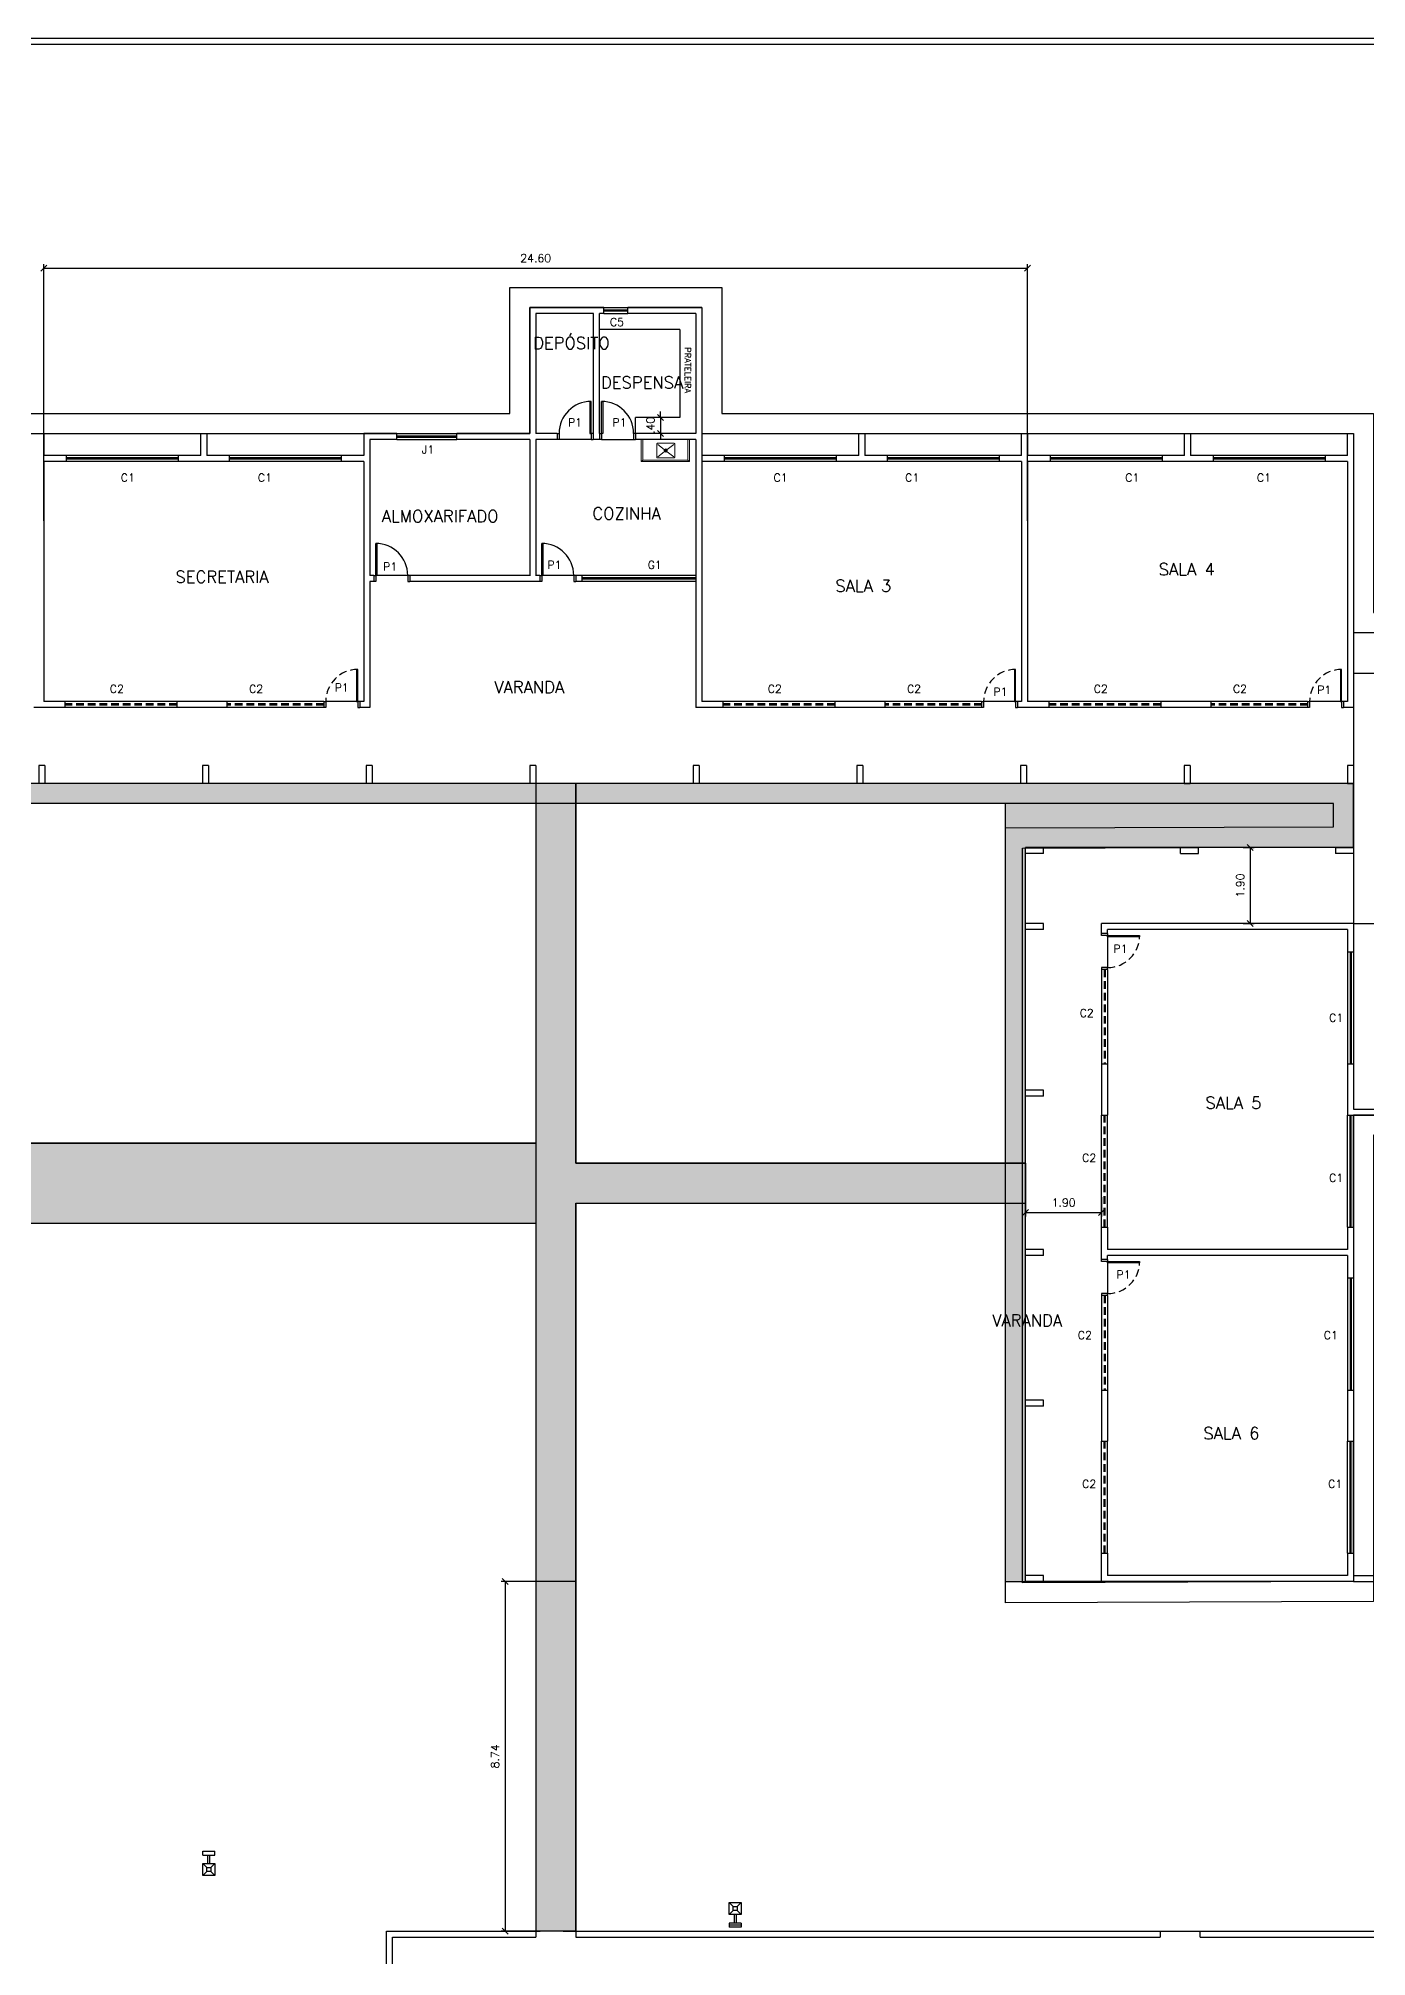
# Model space of a CAD drawing. Header units: millimetres. Extents: x -11 to 499, y 215 to 428.
# Drawn here: x 448.36 to 481.57, y 272.49 to 320.44 of the extents above; entities that cross this region are included whole.
import ezdxf

# ---------------------------------------------------------------- set-up
doc = ezdxf.new("R2010")
doc.units = ezdxf.units.MM
doc.linetypes.add('HIDDEN', pattern=[9.525, 6.35, -3.175])
for name, color, linetype in [('ARQ-ALVENARIA', 4, 'Continuous'), ('ARQ-COTAS', 30, 'Continuous'), ('ARQ-ESQ-01', 1, 'Continuous'), ('ARQ-ESQ-02', 2, 'Continuous'), ('ARQ-ESTRUTURA', 6, 'Continuous'), ('ARQ-PENA-02', 2, 'Continuous'), ('ARQ-PENA-03', 3, 'Continuous'), ('ARQ-PENA-06', 6, 'Continuous'), ('ARQ-PISO', 8, 'Continuous'), ('ARQ-PROJ-01', 1, 'HIDDEN'), ('ARQ-TEXTO2', 2, 'Continuous'), ('ARQ-TEXTO3', 3, 'Continuous'), ('Cobertura', 50, 'Continuous')]:
    doc.layers.add(name, color=color, linetype=linetype)
doc.layers.add('BANHO_COZINHA', color=7, linetype='Continuous', lineweight=5)
doc.styles.add('PADRAO_TXT', font='romans.shx')
doc.styles.add('ROMANS', font='romans.shx')
doc.styles.add('Romans_Anot', font='romans.shx')
doc.dimstyles.new('Escala 1-100', dxfattribs={"dimtxt": 0.2, "dimasz": 0.15, "dimexe": 0.1, "dimexo": 0.2, "dimgap": 0.15, "dimtad": 1, "dimzin": 4, "dimdsep": 46, "dimtxsty": 'Romans_Anot', "dimblk": 'OBLIQUE', "dimcen": 0.25, "dimclrd": 256, "dimclre": 256, "dimclrt": 2, "dimadec": 0, "dimazin": 0, "dimtfac": 1, "dimtix": 1, "dimtmove": 2, "dimatfit": 3, "dimfxl": 1, "dimlwd": -1, "dimlwe": -1, "dimarcsym": 0})

# ---------------------------------------------------------------- blocks, each defined once
blk = doc.blocks.new('_Oblique')
at = {"color": 0, "linetype": 'ByBlock', "lineweight": -2}
blk.add_line((-0.5, -0.5), (0.5, 0.5), dxfattribs=at)
blk = doc.blocks.new('*D251')
at = {"layer": 'ARQ-PISO', "transparency": 16777216}
for p, q in [((464.195, 310.968), (463.814, 310.968)), ((463.914, 310.968), (463.914, 311.118)), ((463.914, 310.968), (463.914, 310.568)), ((464.595, 310.568), (463.814, 310.568)), ((463.914, 310.568), (463.914, 310.418))]:
    blk.add_line(p, q, dxfattribs=at)
at = {"layer": 'Defpoints', "color": 0, "transparency": 16777216}
for p in [(464.395, 310.968), (463.914, 310.568), (464.795, 310.568)]:
    blk.add_point(p, dxfattribs=at)
at = {"layer": 'ARQ-PISO', "transparency": 16777216, "xscale": 0.15, "yscale": 0.15, "zscale": 0.15}
for p, rotation in [((463.914, 310.968), 270), ((463.914, 310.568), 90)]:
    blk.add_blockref('_Oblique', p, dxfattribs=dict(at, rotation=rotation))
at = {"layer": 'ARQ-PISO', "color": 2, "transparency": 16777216, "insert": (463.664, 310.768), "char_height": 0.2, "attachment_point": 5, "rotation": 90, "style": 'Romans_Anot'}
blk.add_mtext('.40', dxfattribs=at)
blk = doc.blocks.new('*D262')
at = {"layer": 'ARQ-PISO', "ltscale": 0.03, "transparency": 16777216}
for p, q in [((473.045, 291.475), (473.045, 290.993)), ((473.045, 291.093), (474.945, 291.093)), ((474.945, 291.475), (474.945, 290.993))]:
    blk.add_line(p, q, dxfattribs=at)
at = {"layer": 'Defpoints', "color": 0, "ltscale": 0.03, "transparency": 16777216}
for p in [(473.045, 291.675), (474.945, 291.675), (474.945, 291.093)]:
    blk.add_point(p, dxfattribs=at)
at = {"layer": 'ARQ-PISO', "ltscale": 0.03, "transparency": 16777216, "xscale": 0.15, "yscale": 0.15, "zscale": 0.15, "rotation": 180}
blk.add_blockref('_Oblique', (473.045, 291.093), dxfattribs=at)
at = {"layer": 'ARQ-PISO', "ltscale": 0.03, "transparency": 16777216, "xscale": 0.15, "yscale": 0.15, "zscale": 0.15}
blk.add_blockref('_Oblique', (474.945, 291.093), dxfattribs=at)
at = {"layer": 'ARQ-PISO', "color": 2, "ltscale": 0.03, "transparency": 16777216, "insert": (473.995, 291.343), "char_height": 0.2, "attachment_point": 5, "style": 'Romans_Anot'}
blk.add_mtext('1.90', dxfattribs=at)
blk = doc.blocks.new('*D263')
at = {"layer": 'ARQ-PISO', "ltscale": 0.03, "transparency": 16777216}
for p, q in [((478.479, 300.218), (478.759, 300.218)), ((478.659, 300.218), (478.659, 298.318)), ((478.479, 298.318), (478.759, 298.318))]:
    blk.add_line(p, q, dxfattribs=at)
at = {"layer": 'Defpoints', "color": 0, "ltscale": 0.03, "transparency": 16777216}
for p in [(478.279, 300.218), (478.279, 298.318), (478.659, 298.318)]:
    blk.add_point(p, dxfattribs=at)
at = {"layer": 'ARQ-PISO', "ltscale": 0.03, "transparency": 16777216, "xscale": 0.15, "yscale": 0.15, "zscale": 0.15}
for p, rotation in [((478.659, 300.218), 90), ((478.659, 298.318), 270)]:
    blk.add_blockref('_Oblique', p, dxfattribs=dict(at, rotation=rotation))
at = {"layer": 'ARQ-PISO', "color": 2, "ltscale": 0.03, "transparency": 16777216, "insert": (478.409, 299.268), "char_height": 0.2, "attachment_point": 5, "rotation": 90, "style": 'Romans_Anot'}
blk.add_mtext('1.90', dxfattribs=at)
blk = doc.blocks.new('*D264')
at = {"layer": 'ARQ-COTAS', "ltscale": 0.03, "transparency": 16777216}
for p, q in [((461.095, 281.868), (459.928, 281.868)), ((460.028, 281.868), (460.028, 273.132)), ((461.095, 273.132), (459.928, 273.132))]:
    blk.add_line(p, q, dxfattribs=at)
at = {"layer": 'Defpoints', "color": 0, "ltscale": 0.03, "transparency": 16777216}
for p in [(461.295, 281.868), (460.028, 273.132), (461.295, 273.132)]:
    blk.add_point(p, dxfattribs=at)
at = {"layer": 'ARQ-COTAS', "ltscale": 0.03, "transparency": 16777216, "xscale": 0.15, "yscale": 0.15, "zscale": 0.15}
for p, rotation in [((460.028, 281.868), 90), ((460.028, 273.132), 270)]:
    blk.add_blockref('_Oblique', p, dxfattribs=dict(at, rotation=rotation))
at = {"layer": 'ARQ-COTAS', "color": 2, "ltscale": 0.03, "transparency": 16777216, "insert": (459.778, 277.5), "char_height": 0.2, "attachment_point": 5, "rotation": 90, "style": 'Romans_Anot'}
blk.add_mtext('8.74', dxfattribs=at)
blk = doc.blocks.new('*D266')
at = {"layer": 'ARQ-ESTRUTURA', "ltscale": 0.03, "transparency": 16777216}
for p, q in [((448.495, 308.382), (448.495, 314.799)), ((448.495, 314.699), (473.095, 314.699)), ((473.095, 308.382), (473.095, 314.799))]:
    blk.add_line(p, q, dxfattribs=at)
at = {"layer": 'Defpoints', "color": 0, "ltscale": 0.03, "transparency": 16777216}
for p in [(473.095, 314.699), (448.495, 308.182), (473.095, 308.182)]:
    blk.add_point(p, dxfattribs=at)
at = {"layer": 'ARQ-ESTRUTURA', "ltscale": 0.03, "transparency": 16777216, "xscale": 0.15, "yscale": 0.15, "zscale": 0.15, "rotation": 180}
blk.add_blockref('_Oblique', (448.495, 314.699), dxfattribs=at)
at = {"layer": 'ARQ-ESTRUTURA', "ltscale": 0.03, "transparency": 16777216, "xscale": 0.15, "yscale": 0.15, "zscale": 0.15}
blk.add_blockref('_Oblique', (473.095, 314.699), dxfattribs=at)
at = {"layer": 'ARQ-ESTRUTURA', "color": 2, "ltscale": 0.03, "transparency": 16777216, "insert": (460.795, 314.949), "char_height": 0.2, "attachment_point": 5, "style": 'Romans_Anot'}
blk.add_mtext('24.60', dxfattribs=at)

msp = doc.modelspace()

# ---------------------------------------------------------------- hatches: boundary and pattern name
at = {"layer": 'ARQ-PENA-06', "ltscale": 0.03, "transparency": 33554687}
h = msp.add_hatch(dxfattribs=at)
h.set_pattern_fill('AR-CONC', color=0, scale=0.0047)
h.paths.add_polyline_path([(481.245, 301.818), (461.795, 301.818), (461.795, 301.318), (472.545, 301.318), (472.545, 292.327), (473.045, 292.327), (473.045, 300.218), (473.495, 300.218), (481.245, 300.218)])
h.paths.add_polyline_path([(473.045, 291.321), (472.545, 291.321), (472.545, 281.868), (473.045, 281.868)])
h.paths.add_polyline_path([(460.795, 301.818), (443.272, 301.818), (443.272, 301.318), (460.795, 301.318)])
h.paths.add_polyline_path([(441.272, 301.818), (432.045, 301.818), (432.045, 301.318), (441.272, 301.318)])
h.paths.add_polyline_path([(472.148, 288.173), (474.212, 288.173), (474.212, 288.623), (472.148, 288.623)], flags=9)
at = {"layer": 'ARQ-PISO', "ltscale": 0.03, "transparency": 33554687}
h = msp.add_hatch(dxfattribs=at)
h.set_pattern_fill('EARTH', color=0, scale=0.092)
h.paths.add_polyline_path([(460.795, 292.827), (443.272, 292.827), (443.272, 301.318), (441.272, 301.318), (441.272, 292.827), (437.053, 292.827), (437.053, 290.827), (441.272, 290.827), (441.272, 281.432), (443.272, 281.432), (443.272, 290.827), (460.795, 290.827)])
h.paths.add_polyline_path([(472.545, 292.327), (461.795, 292.327), (461.795, 301.318), (460.795, 301.318), (460.795, 281.868), (461.795, 281.868), (461.795, 291.327), (472.545, 291.327)])
h.paths.add_polyline_path([(461.795, 281.868), (460.795, 281.868), (460.795, 273.132), (461.795, 273.132)])
edge = h.paths.add_edge_path()
edge.add_line((433.521, 293.327), (433.275, 293.327))
edge.add_line((433.275, 293.327), (433.183, 293.427))
edge.add_line((433.183, 293.427), (431.053, 293.427))
edge.add_arc((431.053, 293.327), 0.1, 0, 90, ccw=False)
edge.add_arc((431.053, 293.327), 0.1, -180, 0, ccw=False)
edge.add_line((430.953, 293.327), (430.953, 290.327))
edge.add_arc((431.103, 290.277), 0.158, -161.5651, 161.5651, ccw=False)
edge.add_arc((431.003, 290.447), 0.226, -77.2356, 257.2356, ccw=False)
edge.add_line((431.053, 290.227), (433.183, 290.227))
edge.add_line((433.183, 290.227), (433.275, 290.327))
edge.add_line((433.275, 290.327), (433.521, 290.327))
edge.add_line((433.521, 290.327), (433.521, 293.327))
edge = h.paths.add_edge_path()
edge.add_line((435.171, 293.297), (433.671, 293.297))
edge.add_line((433.671, 293.297), (433.671, 293.327))
edge.add_line((433.671, 293.327), (433.521, 293.327))
edge.add_line((433.521, 293.327), (433.521, 290.327))
edge.add_line((433.521, 290.327), (433.671, 290.327))
edge.add_line((433.671, 290.327), (433.671, 290.357))
edge.add_line((433.671, 290.357), (435.171, 290.357))
edge.add_arc((433.7, 290.357), 1.47, 0, 88.8425)
edge.add_arc((433.7, 293.297), 1.47, 268.8425, 271.1575, ccw=False)
edge.add_arc((433.7, 290.357), 1.47, 88.8425, 91.1575, ccw=False)
edge.add_arc((433.7, 293.297), 1.47, 271.1575, 360)
edge = h.paths.add_edge_path()
edge.add_arc((436.053, 293.327), 0.1, -180, 0, ccw=False)
edge.add_arc((436.053, 293.327), 0.1, 90, 180, ccw=False)
edge.add_line((436.053, 293.427), (433.671, 293.427))
edge.add_line((433.671, 293.427), (433.671, 293.327))
edge.add_line((433.671, 293.327), (435.171, 293.327))
edge.add_line((435.171, 293.327), (435.171, 293.297))
edge.add_arc((433.7, 293.297), 1.47, -88.8425, 0, ccw=False)
edge.add_arc((433.7, 290.357), 1.47, 0, 88.8425, ccw=False)
edge.add_line((435.171, 290.357), (435.171, 290.327))
edge.add_line((435.171, 290.327), (433.671, 290.327))
edge.add_line((433.671, 290.327), (433.671, 290.227))
edge.add_line((433.671, 290.227), (436.053, 290.227))
edge.add_arc((436.053, 290.327), 0.1, 180, 270, ccw=False)
edge.add_arc((436.053, 290.327), 0.1, 0, 180, ccw=False)
edge.add_line((436.153, 290.327), (436.153, 293.327))
h.paths.add_polyline_path([(437.053, 292.827), (436.753, 292.827), (436.153, 293.427), (436.153, 290.227), (436.753, 290.827), (437.053, 290.827)])
h.paths.add_polyline_path([(473.045, 292.327), (472.545, 292.327), (472.545, 291.327), (473.045, 291.327)])
h.paths.add_polyline_path([(461.795, 301.818), (460.795, 301.818), (460.795, 301.318), (461.795, 301.318)])
h.paths.add_polyline_path([(443.272, 301.818), (441.272, 301.818), (441.272, 301.318), (443.272, 301.318)])

# ---------------------------------------------------------------- linework, layer by layer
at = {"layer": 'ARQ-ALVENARIA'}
for p, q in [((460.645, 313.718), (460.645, 310.568)), ((462.495, 313.718), (460.645, 313.718)), ((462.495, 313.568), (462.495, 313.718)), ((464.945, 313.718), (463.095, 313.718)), ((463.095, 313.568), (463.095, 313.718)), ((464.945, 313.718), (464.945, 303.868)), ((460.795, 313.568), (460.795, 310.568)), ((462.24, 313.568), (460.795, 313.568)), ((462.24, 310.568), (462.24, 313.568)), ((462.495, 313.568), (462.39, 313.568)), ((462.39, 310.568), (462.39, 313.568)), ((464.795, 313.568), (463.095, 313.568)), ((464.795, 313.568), (464.795, 310.568)), ((448.345, 310.568), (448.495, 310.568)), ((448.495, 310.568), (448.495, 310.018)), ((452.42, 310.018), (452.42, 310.568)), ((452.42, 310.568), (452.57, 310.568)), ((452.57, 310.568), (452.57, 310.018)), ((456.495, 310.568), (456.495, 310.018)), ((457.32, 310.568), (456.495, 310.568)), ((456.645, 310.418), (456.645, 307.018)), ((457.32, 310.418), (456.645, 310.418)), ((457.32, 310.418), (457.32, 310.568)), ((460.645, 310.568), (458.82, 310.568)), ((458.82, 310.418), (458.82, 310.568)), ((460.645, 310.418), (458.82, 310.418)), ((460.645, 310.418), (460.645, 307.006)), ((461.329, 310.568), (460.795, 310.568)), ((460.795, 310.418), (460.795, 307.006)), ((461.329, 310.418), (460.795, 310.418)), ((461.329, 310.568), (461.329, 310.418)), ((462.229, 310.568), (462.229, 310.418)), ((462.24, 310.568), (462.229, 310.568)), ((462.391, 310.418), (462.229, 310.418)), ((462.391, 310.568), (462.39, 310.568)), ((462.391, 310.568), (462.391, 310.418)), ((464.795, 310.568), (463.291, 310.568)), ((463.291, 310.568), (463.291, 310.418)), ((464.637, 310.418), (463.436, 310.418)), ((464.795, 310.418), (464.795, 307.018)), ((468.87, 310.018), (468.87, 310.568)), ((468.87, 310.568), (469.02, 310.568)), ((469.02, 310.568), (469.02, 310.018)), ((472.945, 310.018), (472.945, 310.568)), ((472.945, 310.568), (473.095, 310.568)), ((473.095, 310.568), (473.095, 310.018)), ((477.02, 310.568), (477.17, 310.568)), ((477.02, 310.018), (477.02, 310.568)), ((477.17, 310.568), (477.17, 310.018)), ((481.095, 310.568), (481.245, 310.568)), ((481.095, 310.018), (481.095, 310.568)), ((481.245, 310.568), (481.245, 310.018)), ((449.058, 310.018), (448.495, 310.018)), ((448.495, 309.868), (448.495, 303.868)), ((449.058, 309.868), (448.495, 309.868)), ((449.058, 310.018), (449.058, 309.868)), ((451.858, 310.018), (451.858, 309.868)), ((452.42, 310.018), (451.858, 310.018)), ((453.133, 309.868), (451.858, 309.868)), ((453.133, 310.018), (452.57, 310.018)), ((453.133, 310.018), (453.133, 309.868)), ((455.933, 310.018), (455.933, 309.868)), ((456.495, 310.018), (455.933, 310.018)), ((456.495, 309.868), (455.933, 309.868)), ((456.495, 309.868), (456.495, 303.868)), ((465.508, 310.018), (464.945, 310.018)), ((465.508, 309.868), (464.945, 309.868)), ((465.508, 310.018), (465.508, 309.868)), ((468.308, 310.018), (468.308, 309.868)), ((468.87, 310.018), (468.308, 310.018)), ((469.583, 309.868), (468.308, 309.868)), ((469.583, 310.018), (469.02, 310.018)), ((469.583, 310.018), (469.583, 309.868)), ((472.383, 310.018), (472.383, 309.868)), ((472.945, 310.018), (472.383, 310.018)), ((472.945, 309.868), (472.383, 309.868)), ((472.945, 309.868), (472.945, 303.868)), ((473.658, 310.018), (473.095, 310.018)), ((473.095, 309.868), (473.095, 303.868)), ((473.658, 309.868), (473.095, 309.868)), ((473.658, 310.018), (473.658, 309.868)), ((476.458, 310.018), (476.458, 309.868)), ((477.02, 310.018), (476.458, 310.018)), ((477.733, 309.868), (476.458, 309.868)), ((477.733, 310.018), (477.17, 310.018)), ((477.733, 310.018), (477.733, 309.868)), ((480.533, 310.018), (480.533, 309.868)), ((481.095, 310.018), (480.533, 310.018)), ((481.095, 309.868), (480.533, 309.868)), ((481.095, 309.868), (481.095, 303.868)), ((481.245, 310.018), (481.245, 303.718)), ((456.745, 307.018), (456.645, 307.018)), ((456.645, 306.868), (456.645, 303.718)), ((456.745, 306.868), (456.645, 306.868)), ((456.745, 307.018), (456.745, 306.868)), ((460.645, 307.018), (457.645, 307.018)), ((457.645, 307.018), (457.645, 306.868)), ((460.895, 306.868), (457.645, 306.868)), ((460.895, 307.018), (460.795, 307.018)), ((460.895, 307.018), (460.895, 306.868)), ((461.795, 307.018), (461.795, 306.868)), ((461.946, 307.018), (461.795, 307.018)), ((461.946, 306.868), (461.795, 306.868)), ((461.946, 307.018), (461.946, 306.868)), ((464.795, 307.018), (464.795, 307.018)), ((464.795, 307.018), (464.795, 306.868)), ((464.795, 306.868), (464.795, 306.868)), ((464.795, 306.868), (464.795, 303.718)), ((449.023, 303.718), (448.245, 303.718)), ((449.023, 303.868), (448.495, 303.868)), ((451.823, 303.868), (451.823, 303.718)), ((453.073, 303.868), (451.823, 303.868)), ((453.073, 303.718), (451.823, 303.718)), ((453.073, 303.868), (453.073, 303.718)), ((455.495, 303.868), (455.495, 303.718)), ((456.495, 303.868), (456.395, 303.868)), ((456.395, 303.868), (456.395, 303.718)), ((456.645, 303.718), (456.395, 303.718)), ((464.945, 303.718), (464.795, 303.718)), ((465.473, 303.868), (464.945, 303.868)), ((467.045, 303.718), (464.945, 303.718)), ((468.273, 303.868), (468.273, 303.718)), ((469.523, 303.868), (468.273, 303.868)), ((469.523, 303.718), (468.273, 303.718)), ((469.523, 303.868), (469.523, 303.718)), ((471.945, 303.868), (471.945, 303.718)), ((472.945, 303.868), (472.845, 303.868)), ((472.845, 303.868), (472.845, 303.718)), ((475.195, 303.718), (472.845, 303.718)), ((473.623, 303.868), (473.095, 303.868)), ((476.423, 303.868), (476.423, 303.718)), ((477.673, 303.868), (476.423, 303.868)), ((477.673, 303.718), (476.423, 303.718)), ((477.673, 303.868), (477.673, 303.718)), ((480.095, 303.868), (480.095, 303.718)), ((481.095, 303.868), (480.995, 303.868)), ((480.995, 303.868), (480.995, 303.718)), ((481.245, 303.718), (480.995, 303.718)), ((448.375, 302.268), (448.375, 301.818)), ((448.525, 302.268), (448.375, 302.268)), ((448.525, 302.268), (448.525, 301.818)), ((452.465, 302.268), (452.465, 301.818)), ((452.615, 302.268), (452.465, 302.268)), ((452.615, 302.268), (452.615, 301.818)), ((456.555, 302.268), (456.555, 301.818)), ((456.705, 302.268), (456.555, 302.268)), ((456.705, 302.268), (456.705, 301.818)), ((460.795, 302.268), (460.645, 302.268)), ((460.645, 302.268), (460.645, 301.818)), ((460.795, 302.268), (460.795, 301.818)), ((464.735, 302.268), (464.735, 301.818)), ((464.885, 302.268), (464.735, 302.268)), ((464.885, 302.268), (464.885, 301.818)), ((468.975, 302.268), (468.825, 302.268)), ((468.825, 302.268), (468.825, 301.818)), ((468.975, 302.268), (468.975, 301.818)), ((472.915, 302.268), (472.915, 301.818)), ((473.065, 302.268), (472.915, 302.268)), ((473.065, 302.268), (473.065, 301.818)), ((477.155, 302.268), (477.005, 302.268)), ((477.005, 302.268), (477.005, 301.818)), ((477.155, 302.268), (477.155, 301.818)), ((481.095, 302.268), (481.095, 301.818)), ((481.245, 302.268), (481.095, 302.268)), ((481.245, 302.268), (481.245, 301.818)), ((477.005, 301.818), (477.155, 301.818)), ((481.095, 301.818), (481.245, 301.818)), ((473.495, 300.218), (473.045, 300.218)), ((473.495, 300.068), (473.495, 300.218)), ((476.92, 300.068), (476.92, 300.218)), ((476.92, 300.218), (477.37, 300.218)), ((477.37, 300.068), (477.37, 300.218)), ((480.795, 300.218), (480.795, 300.068)), ((480.795, 300.218), (481.245, 300.218)), ((481.245, 300.218), (481.245, 300.068)), ((473.495, 300.068), (473.045, 300.068)), ((476.92, 300.068), (477.37, 300.068)), ((481.095, 300.068), (480.795, 300.068)), ((481.245, 300.068), (481.095, 300.068)), ((481.095, 300.068), (481.095, 300.068)), ((473.495, 298.318), (473.045, 298.318)), ((473.495, 298.168), (473.495, 298.318)), ((481.245, 298.318), (474.945, 298.318)), ((474.945, 298.068), (474.945, 298.318)), ((481.245, 298.318), (481.245, 297.608)), ((473.495, 298.168), (473.045, 298.168)), ((475.095, 298.068), (474.945, 298.068)), ((481.095, 298.168), (475.095, 298.168)), ((475.095, 298.068), (475.095, 298.168)), ((481.095, 298.168), (481.095, 297.608)), ((481.095, 297.608), (481.245, 297.608)), ((475.095, 297.168), (474.945, 297.168)), ((474.945, 294.808), (475.095, 294.808)), ((474.945, 294.808), (474.945, 293.528)), ((475.095, 294.808), (475.095, 293.528)), ((481.095, 294.808), (481.245, 294.808)), ((481.095, 294.808), (481.095, 293.528)), ((481.245, 294.808), (481.245, 293.678)), ((473.495, 294.15), (473.045, 294.15)), ((473.495, 294), (473.045, 294)), ((473.495, 294), (473.495, 294.15)), ((474.945, 293.528), (475.095, 293.528)), ((481.095, 293.528), (481.245, 293.528)), ((474.945, 289.918), (474.945, 290.728)), ((474.945, 290.728), (475.095, 290.728)), ((475.095, 290.728), (475.095, 290.168)), ((481.095, 290.728), (481.245, 290.728)), ((481.095, 290.728), (481.095, 290.168)), ((481.245, 290.728), (481.245, 289.458)), ((473.495, 290.168), (473.045, 290.168)), ((473.495, 290.018), (473.495, 290.168)), ((481.095, 290.168), (475.095, 290.168)), ((473.495, 290.018), (473.045, 290.018)), ((475.095, 289.918), (474.945, 289.918)), ((481.095, 290.018), (475.095, 290.018)), ((475.095, 289.918), (475.095, 290.018)), ((481.095, 290.018), (481.095, 289.458)), ((481.095, 289.458), (481.245, 289.458)), ((475.095, 289.018), (474.945, 289.018)), ((473.495, 286.401), (473.045, 286.401)), ((473.495, 286.251), (473.045, 286.251)), ((473.495, 286.251), (473.495, 286.401)), ((474.945, 286.658), (475.095, 286.658)), ((474.945, 286.658), (474.945, 285.378)), ((475.095, 286.658), (475.095, 285.378)), ((481.095, 286.658), (481.245, 286.658)), ((481.095, 286.658), (481.095, 285.378)), ((481.245, 286.658), (481.245, 285.378)), ((474.945, 285.378), (475.095, 285.378)), ((481.095, 285.378), (481.245, 285.378)), ((474.945, 281.868), (474.945, 282.578)), ((474.945, 282.578), (475.095, 282.578)), ((475.095, 282.578), (475.095, 282.018)), ((481.095, 282.578), (481.245, 282.578)), ((481.095, 282.578), (481.095, 282.018)), ((481.245, 282.578), (481.245, 281.868)), ((473.495, 282.018), (473.045, 282.018)), ((473.495, 281.868), (473.495, 282.018)), ((481.095, 282.018), (475.095, 282.018)), ((473.495, 281.868), (473.045, 281.868)), ((481.245, 281.868), (474.945, 281.868))]:
    msp.add_line(p, q, dxfattribs=at)
at = {"layer": 'ARQ-ALVENARIA', "ltscale": 0.03}
for p, q in [((464.795, 310.418), (463.291, 310.418)), ((449.023, 303.868), (449.023, 303.718)), ((465.473, 303.868), (465.473, 303.718)), ((473.623, 303.868), (473.623, 303.718)), ((481.245, 293.678), (485.945, 293.678)), ((481.245, 293.528), (486.095, 293.528))]:
    msp.add_line(p, q, dxfattribs=at)
at = {"layer": 'ARQ-ESQ-01'}
for p, q in [((462.495, 313.718), (463.095, 313.718)), ((462.495, 313.568), (463.095, 313.568)), ((457.32, 310.568), (458.82, 310.568)), ((457.32, 310.418), (458.82, 310.418)), ((451.858, 310.018), (449.058, 310.018)), ((451.858, 309.868), (449.058, 309.868)), ((455.933, 310.018), (453.133, 310.018)), ((455.933, 309.868), (453.133, 309.868)), ((468.308, 310.018), (465.508, 310.018)), ((468.308, 309.868), (465.508, 309.868)), ((472.383, 310.018), (469.583, 310.018)), ((472.383, 309.868), (469.583, 309.868)), ((476.458, 310.018), (473.658, 310.018)), ((476.458, 309.868), (473.658, 309.868)), ((480.533, 310.018), (477.733, 310.018)), ((480.533, 309.868), (477.733, 309.868)), ((464.795, 307.018), (461.946, 307.018)), ((464.795, 306.868), (461.946, 306.868)), ((451.823, 303.868), (449.023, 303.868)), ((451.823, 303.718), (449.023, 303.718)), ((455.495, 303.868), (453.073, 303.868)), ((455.495, 303.718), (453.073, 303.718)), ((468.273, 303.868), (465.473, 303.868)), ((468.273, 303.718), (465.473, 303.718)), ((471.945, 303.868), (469.523, 303.868)), ((471.945, 303.718), (469.523, 303.718)), ((476.423, 303.868), (473.623, 303.868)), ((476.423, 303.718), (473.623, 303.718)), ((480.095, 303.868), (477.673, 303.868)), ((480.095, 303.718), (477.673, 303.718)), ((481.095, 297.608), (481.095, 294.808)), ((481.245, 297.608), (481.245, 294.808)), ((474.945, 297.168), (474.945, 294.808)), ((475.095, 297.168), (475.095, 294.808)), ((474.945, 290.728), (474.945, 293.528)), ((475.095, 290.728), (475.095, 293.528)), ((481.095, 290.728), (481.095, 293.528)), ((481.245, 290.728), (481.245, 293.528)), ((481.095, 289.458), (481.095, 286.658)), ((481.245, 289.458), (481.245, 286.658)), ((474.945, 289.018), (474.945, 286.658)), ((475.095, 289.018), (475.095, 286.658)), ((474.945, 282.578), (474.945, 285.378)), ((475.095, 282.578), (475.095, 285.378)), ((481.095, 282.578), (481.095, 285.378)), ((481.245, 282.578), (481.245, 285.378))]:
    msp.add_line(p, q, dxfattribs=at)
at = {"layer": 'ARQ-ESQ-02'}
for p, q in [((462.495, 313.658), (463.095, 313.658)), ((462.495, 313.628), (463.095, 313.628)), ((457.32, 310.508), (458.82, 310.508)), ((457.32, 310.478), (458.82, 310.478)), ((451.858, 309.958), (449.058, 309.958)), ((451.858, 309.928), (449.058, 309.928)), ((455.933, 309.958), (453.133, 309.958)), ((455.933, 309.928), (453.133, 309.928)), ((468.308, 309.958), (465.508, 309.958)), ((468.308, 309.928), (465.508, 309.928)), ((472.383, 309.958), (469.583, 309.958)), ((472.383, 309.928), (469.583, 309.928)), ((476.458, 309.958), (473.658, 309.958)), ((476.458, 309.928), (473.658, 309.928)), ((480.533, 309.958), (477.733, 309.958)), ((480.533, 309.928), (477.733, 309.928)), ((464.795, 306.958), (461.946, 306.958)), ((464.795, 306.928), (461.946, 306.928)), ((481.155, 297.608), (481.155, 294.808)), ((481.185, 297.608), (481.185, 294.808)), ((481.155, 290.728), (481.155, 293.528)), ((481.185, 290.728), (481.185, 293.528)), ((481.155, 289.458), (481.155, 286.658)), ((481.185, 289.458), (481.185, 286.658)), ((481.155, 282.578), (481.155, 285.378)), ((481.185, 282.578), (481.185, 285.378))]:
    msp.add_line(p, q, dxfattribs=at)
for points in [[(462.179, 310.568), (462.179, 311.368), (462.149, 311.368), (462.149, 310.568)], [(462.441, 310.568), (462.441, 311.368), (462.471, 311.368), (462.471, 310.568)], [(456.795, 307.018), (456.795, 307.818), (456.825, 307.818), (456.825, 307.018)], [(460.945, 307.018), (460.945, 307.818), (460.975, 307.818), (460.975, 307.018)], [(456.345, 303.868), (456.345, 304.668), (456.315, 304.668), (456.315, 303.868)], [(472.795, 303.868), (472.795, 304.668), (472.765, 304.668), (472.765, 303.868)], [(480.945, 303.868), (480.945, 304.668), (480.915, 304.668), (480.915, 303.868)], [(475.095, 298.018), (475.895, 298.018), (475.895, 297.988), (475.095, 297.988)], [(475.095, 289.868), (475.895, 289.868), (475.895, 289.838), (475.095, 289.838)]]:
    msp.add_lwpolyline(points, close=True, dxfattribs=at)
for points in [[(461.329, 310.568), (461.379, 310.568), (461.379, 310.418), (461.329, 310.418)], [(462.229, 310.568), (462.179, 310.568), (462.179, 310.418), (462.229, 310.418)], [(462.391, 310.568), (462.441, 310.568), (462.441, 310.418), (462.391, 310.418)], [(463.291, 310.568), (463.241, 310.568), (463.241, 310.418), (463.291, 310.418)], [(456.745, 307.018), (456.795, 307.018), (456.795, 306.868), (456.745, 306.868)], [(457.645, 307.018), (457.595, 307.018), (457.595, 306.868), (457.645, 306.868)], [(460.895, 307.018), (460.945, 307.018), (460.945, 306.868), (460.895, 306.868)], [(461.795, 307.018), (461.745, 307.018), (461.745, 306.868), (461.795, 306.868)], [(455.495, 303.868), (455.545, 303.868), (455.545, 303.718), (455.495, 303.718)], [(456.395, 303.868), (456.345, 303.868), (456.345, 303.718), (456.395, 303.718)], [(471.945, 303.868), (471.995, 303.868), (471.995, 303.718), (471.945, 303.718)], [(472.845, 303.868), (472.795, 303.868), (472.795, 303.718), (472.845, 303.718)], [(480.095, 303.868), (480.145, 303.868), (480.145, 303.718), (480.095, 303.718)], [(480.995, 303.868), (480.945, 303.868), (480.945, 303.718), (480.995, 303.718)], [(475.095, 298.068), (475.095, 298.018), (474.945, 298.018), (474.945, 298.068)], [(475.095, 297.168), (475.095, 297.218), (474.945, 297.218), (474.945, 297.168)], [(475.095, 289.918), (475.095, 289.868), (474.945, 289.868), (474.945, 289.918)], [(475.095, 289.018), (475.095, 289.068), (474.945, 289.068), (474.945, 289.018)]]:
    msp.add_lwpolyline(points, dxfattribs=at)
at = {"layer": 'ARQ-PENA-02', "ltscale": 0.03}
for p, q in [((452.476, 275.135), (452.776, 275.135)), ((452.476, 275.035), (452.476, 275.135)), ((452.476, 275.035), (452.776, 275.035)), ((452.601, 274.825), (452.601, 275.035)), ((452.651, 274.825), (452.651, 275.035)), ((452.776, 275.035), (452.776, 275.135)), ((465.932, 273.334), (465.632, 273.334)), ((465.632, 273.334), (465.632, 273.234)), ((465.757, 273.544), (465.757, 273.334)), ((465.807, 273.544), (465.807, 273.334)), ((465.932, 273.334), (465.932, 273.234)), ((465.932, 273.284), (465.632, 273.284)), ((465.932, 273.234), (465.632, 273.234))]:
    msp.add_line(p, q, dxfattribs=at)
at = {"layer": 'ARQ-PENA-03', "ltscale": 0.03}
for p, q in [((486.095, 320.443), (430.095, 320.443)), ((485.945, 320.293), (430.254, 320.293)), ((481.245, 282.018), (485.945, 282.018)), ((481.245, 281.868), (499.095, 281.868)), ((460.795, 273.132), (460.795, 272.982)), ((461.795, 273.132), (461.795, 272.982)), ((476.404, 273.132), (476.404, 272.982)), ((477.407, 272.982), (477.407, 273.132))]:
    msp.add_line(p, q, dxfattribs=at)
at = {"layer": 'ARQ-PENA-03'}
for p, q in [((452.576, 274.725), (452.476, 274.825)), ((452.676, 274.725), (452.776, 274.825)), ((452.576, 274.625), (452.476, 274.525)), ((452.676, 274.625), (452.776, 274.525)), ((465.732, 273.744), (465.632, 273.844)), ((465.832, 273.744), (465.932, 273.844)), ((465.732, 273.644), (465.632, 273.544)), ((465.832, 273.644), (465.932, 273.544)), ((457.068, 252.832), (457.068, 273.132)), ((457.068, 273.132), (460.905, 273.132)), ((457.218, 252.982), (457.218, 272.982)), ((457.218, 272.982), (460.795, 272.982)), ((461.485, 273.132), (476.404, 273.132)), ((461.795, 272.982), (476.404, 272.982)), ((477.407, 273.132), (497.363, 273.132)), ((477.407, 272.982), (497.213, 272.982))]:
    msp.add_line(p, q, dxfattribs=at)
for points in [[(452.776, 274.525), (452.476, 274.525), (452.476, 274.825), (452.776, 274.825)], [(452.676, 274.625), (452.576, 274.625), (452.576, 274.725), (452.676, 274.725)], [(465.632, 273.844), (465.932, 273.844), (465.932, 273.544), (465.632, 273.544)], [(465.732, 273.744), (465.832, 273.744), (465.832, 273.644), (465.732, 273.644)]]:
    msp.add_lwpolyline(points, close=True, dxfattribs=at)
at = {"layer": 'ARQ-PISO'}
for p, q in [((464.395, 313.168), (462.39, 313.168)), ((464.395, 313.168), (464.395, 310.968)), ((464.395, 310.968), (463.291, 310.968)), ((463.291, 310.568), (463.291, 310.968)), ((481.895, 304.568), (481.245, 304.568)), ((481.245, 303.718), (481.245, 298.318)), ((481.245, 301.818), (432.045, 301.818)), ((460.795, 301.818), (460.795, 273.132)), ((461.795, 301.818), (461.795, 292.327)), ((472.545, 301.318), (432.045, 301.318)), ((472.545, 281.868), (472.545, 301.318)), ((473.045, 281.868), (473.045, 300.218)), ((481.245, 298.318), (481.895, 298.318)), ((443.272, 292.827), (460.795, 292.827)), ((461.795, 292.327), (473.045, 292.327)), ((461.795, 291.327), (461.795, 273.132)), ((461.795, 291.327), (473.045, 291.327)), ((443.272, 290.827), (460.795, 290.827)), ((461.795, 281.868), (460.795, 281.868)), ((474.945, 281.868), (473.045, 281.868))]:
    msp.add_line(p, q, dxfattribs=at)
at = {"layer": 'ARQ-PISO', "ltscale": 0.03}
for p, q in [((462.179, 310.418), (461.379, 310.418)), ((462.441, 310.418), (463.241, 310.418)), ((457.595, 307.018), (456.825, 307.018)), ((461.745, 307.018), (460.975, 307.018)), ((456.315, 303.868), (455.545, 303.868)), ((472.765, 303.868), (471.995, 303.868)), ((480.915, 303.868), (480.145, 303.868)), ((481.245, 300.218), (473.045, 300.218)), ((475.095, 297.988), (475.095, 297.218)), ((475.095, 289.838), (475.095, 289.068)), ((472.545, 281.868), (473.045, 281.868)), ((461.795, 273.132), (460.795, 273.132)), ((476.404, 273.132), (477.407, 273.132))]:
    msp.add_line(p, q, dxfattribs=at)
for points in [[(443.272, 301.818), (441.272, 301.818), (441.272, 292.827), (436.753, 292.827), (436.153, 293.427), (430.953, 293.427), (430.953, 290.227), (436.153, 290.227), (436.753, 290.827), (441.272, 290.827), (441.272, 281.432), (443.272, 281.432), (443.272, 290.827), (460.795, 290.827), (460.795, 273.132), (460.905, 273.132)], [(461.485, 273.132), (461.795, 273.132), (461.795, 291.327), (473.05, 291.321), (473.05, 292.327), (461.795, 292.327), (461.795, 301.818), (460.795, 301.818), (460.795, 292.827), (443.272, 292.827), (443.272, 301.818)]]:
    msp.add_lwpolyline(points, dxfattribs=at)
at = {"layer": 'ARQ-PROJ-01', "ltscale": 0.03}
for p, q in [((451.823, 303.808), (449.023, 303.808)), ((451.823, 303.778), (449.023, 303.778)), ((455.495, 303.808), (453.073, 303.808)), ((455.495, 303.778), (453.073, 303.778)), ((468.273, 303.808), (465.473, 303.808)), ((468.273, 303.778), (465.473, 303.778)), ((471.945, 303.808), (469.523, 303.808)), ((471.945, 303.778), (469.523, 303.778)), ((476.423, 303.808), (473.623, 303.808)), ((476.423, 303.778), (473.623, 303.778)), ((480.095, 303.808), (477.673, 303.808)), ((480.095, 303.778), (477.673, 303.778)), ((475.005, 297.168), (475.005, 294.808)), ((475.035, 297.168), (475.035, 294.808)), ((475.005, 290.728), (475.005, 293.528)), ((475.035, 290.728), (475.035, 293.528)), ((475.005, 289.018), (475.005, 286.658)), ((475.035, 289.018), (475.035, 286.658)), ((475.005, 282.578), (475.005, 285.378)), ((475.035, 282.578), (475.035, 285.378))]:
    msp.add_line(p, q, dxfattribs=at)
at = {"layer": 'ARQ-PROJ-01'}
for centre, start, end in [((462.179, 310.568), 90, 180), ((462.441, 310.568), 360, 90), ((456.795, 307.018), 0, 90), ((460.945, 307.018), 0, 90)]:
    msp.add_arc(centre, 0.8, start, end, dxfattribs=at)
at = {"layer": 'ARQ-PROJ-01', "ltscale": 0.03}
for centre, start, end in [((456.345, 303.868), 90, 180), ((472.795, 303.868), 90, 180), ((480.945, 303.868), 90, 180), ((475.095, 298.018), 270, 0), ((475.095, 289.868), 270, 0)]:
    msp.add_arc(centre, 0.8, start, end, dxfattribs=at)
at = {"layer": 'BANHO_COZINHA'}
for p, q in [((464.637, 310.418), (463.436, 310.418)), ((463.436, 309.868), (463.436, 310.418)), ((463.471, 309.903), (463.471, 310.418)), ((463.85, 310.291), (464.008, 310.17)), ((464.245, 310.293), (464.085, 310.17)), ((464.602, 309.903), (464.602, 310.418)), ((464.637, 309.868), (464.637, 310.418)), ((463.471, 309.903), (463.436, 309.868)), ((464.637, 309.868), (463.436, 309.868)), ((464.602, 309.903), (463.471, 309.903)), ((464.008, 310.11), (463.847, 309.986)), ((464.085, 310.11), (464.245, 309.986)), ((464.602, 309.903), (464.637, 309.868))]:
    msp.add_line(p, q, dxfattribs=at)
msp.add_lwpolyline([(464.096, 310.321), (464.254, 310.321, -0.414214), (464.272, 310.302), (464.272, 309.977, -0.414214), (464.254, 309.959), (463.838, 309.959, -0.414214), (463.82, 309.977), (463.82, 310.302, -0.414214), (463.838, 310.321), (464.096, 310.321)], format="xyb", dxfattribs=at)
for radius in [0.0391, 0.024, 0.0147]:
    msp.add_circle((464.046, 310.14), radius, dxfattribs=at)
at = {"layer": 'Cobertura', "ltscale": 0.03}
msp.add_lwpolyline([(431.545, 311.068), (460.145, 311.068), (460.145, 314.218), (465.445, 314.218), (465.445, 311.068), (481.745, 311.068), (481.745, 306.093), (486.595, 306.093), (486.595, 293.028), (481.745, 293.028), (481.745, 281.368), (472.545, 281.339), (472.545, 300.707), (480.745, 300.736), (480.745, 301.318), (431.545, 301.318)], close=True, dxfattribs=at)
msp.add_lwpolyline([(432.045, 310.568), (460.645, 310.568), (460.645, 313.718), (464.945, 313.718), (464.945, 310.568), (481.245, 310.568), (481.245, 305.593), (486.095, 305.593), (486.095, 293.528), (481.245, 293.528), (481.245, 281.868), (472.97, 281.834), (472.97, 300.202), (481.245, 300.236), (481.245, 301.818), (432.045, 301.818), (432.045, 310.568)], dxfattribs=at)

# ---------------------------------------------------------------- texts
at = {"layer": 'ARQ-TEXTO2', "style": 'ROMANS'}
for s, p in [('C5', (462.651, 313.251)), ('P1', (461.603, 310.744)), ('P1', (462.715, 310.744)), ('J1', (457.948, 310.064)), ('C1', (450.422, 309.363)), ('C1', (453.848, 309.363)), ('C1', (466.742, 309.363)), ('C1', (470.032, 309.363)), ('C1', (475.535, 309.363)), ('C1', (478.826, 309.363)), ('P1', (461.087, 307.182)), ('G1', (463.595, 307.181)), ('P1', (456.979, 307.139)), ('C2', (450.146, 304.083)), ('C2', (453.628, 304.083)), ('P1', (455.768, 304.115)), ('C2', (466.596, 304.083)), ('C2', (470.078, 304.083)), ('P1', (472.238, 304.013)), ('C2', (474.746, 304.083)), ('C2', (478.228, 304.083)), ('P1', (480.334, 304.059)), ('P1', (475.241, 297.588)), ('C2', (474.395, 295.979)), ('C1', (480.633, 295.862)), ('C2', (474.456, 292.361)), ('C1', (480.633, 291.861)), ('P1', (475.316, 289.442)), ('C2', (474.348, 287.928)), ('C1', (480.498, 287.928)), ('C2', (474.456, 284.211)), ('C1', (480.606, 284.211))]:
    msp.add_text(s, height=0.2, dxfattribs=at).set_placement(p)
at = {"layer": 'ARQ-TEXTO2', "style": 'PADRAO_TXT'}
msp.add_text('PRATELEIRA', height=0.15, rotation=270, dxfattribs=at).set_placement((464.524, 312.721))
at = {"layer": 'ARQ-TEXTO3', "style": 'ROMANS'}
for s, p in [('DEPÓSITO', (460.731, 312.677)), ('DESPENSA', (462.427, 311.691)), ('ALMOXARIFADO', (456.945, 308.348)), ('COZINHA', (462.213, 308.418)), ('SECRETARIA', (451.789, 306.833)), ('SALA 3', (468.286, 306.607)), ('SALA 4', (476.372, 307.021)), ('VARANDA', (459.76, 304.074)), ('SALA 5', (477.54, 293.685)), ('VARANDA', (472.208, 288.248)), ('SALA 6', (477.488, 285.426))]:
    msp.add_text(s, height=0.3, dxfattribs=at).set_placement(p)

# ---------------------------------------------------------------- dimensions: what is measured, and where the dimension line sits
at = {"layer": 'ARQ-COTAS', "ltscale": 0.03}
dim = msp.add_linear_dim(base=(460.028, 273.132), p1=(461.295, 281.868), p2=(461.295, 273.132), angle=90, dimstyle='Escala 1-100', dxfattribs=at)
dim.commit()
dim.dimension.update_dxf_attribs({"geometry": '*D264', "text_midpoint": (459.778, 277.5)})
at = {"layer": 'ARQ-ESTRUTURA', "ltscale": 0.03}
dim = msp.add_linear_dim(base=(473.095, 314.699), p1=(448.495, 308.182), p2=(473.095, 308.182), dimstyle='Escala 1-100', dxfattribs=at)
dim.commit()
dim.dimension.update_dxf_attribs({"geometry": '*D266', "text_midpoint": (460.795, 314.949)})
at = {"layer": 'ARQ-PISO'}
dim = msp.add_linear_dim(base=(463.914, 310.568), p1=(464.395, 310.968), p2=(464.795, 310.568), angle=90, dimstyle='Escala 1-100', dxfattribs=at)
dim.commit()
dim.dimension.update_dxf_attribs({"geometry": '*D251', "text_midpoint": (463.664, 310.768)})
at = {"layer": 'ARQ-PISO', "ltscale": 0.03}
dim = msp.add_linear_dim(base=(478.659, 298.318), p1=(478.279, 300.218), p2=(478.279, 298.318), angle=90, dimstyle='Escala 1-100', dxfattribs=at)
dim.commit()
dim.dimension.update_dxf_attribs({"geometry": '*D263', "text_midpoint": (478.409, 299.268)})
dim = msp.add_linear_dim(base=(474.945, 291.093), p1=(473.045, 291.675), p2=(474.945, 291.675), dimstyle='Escala 1-100', dxfattribs=at)
dim.commit()
dim.dimension.update_dxf_attribs({"geometry": '*D262', "text_midpoint": (473.995, 291.343)})

doc.saveas('drawing.dxf')
